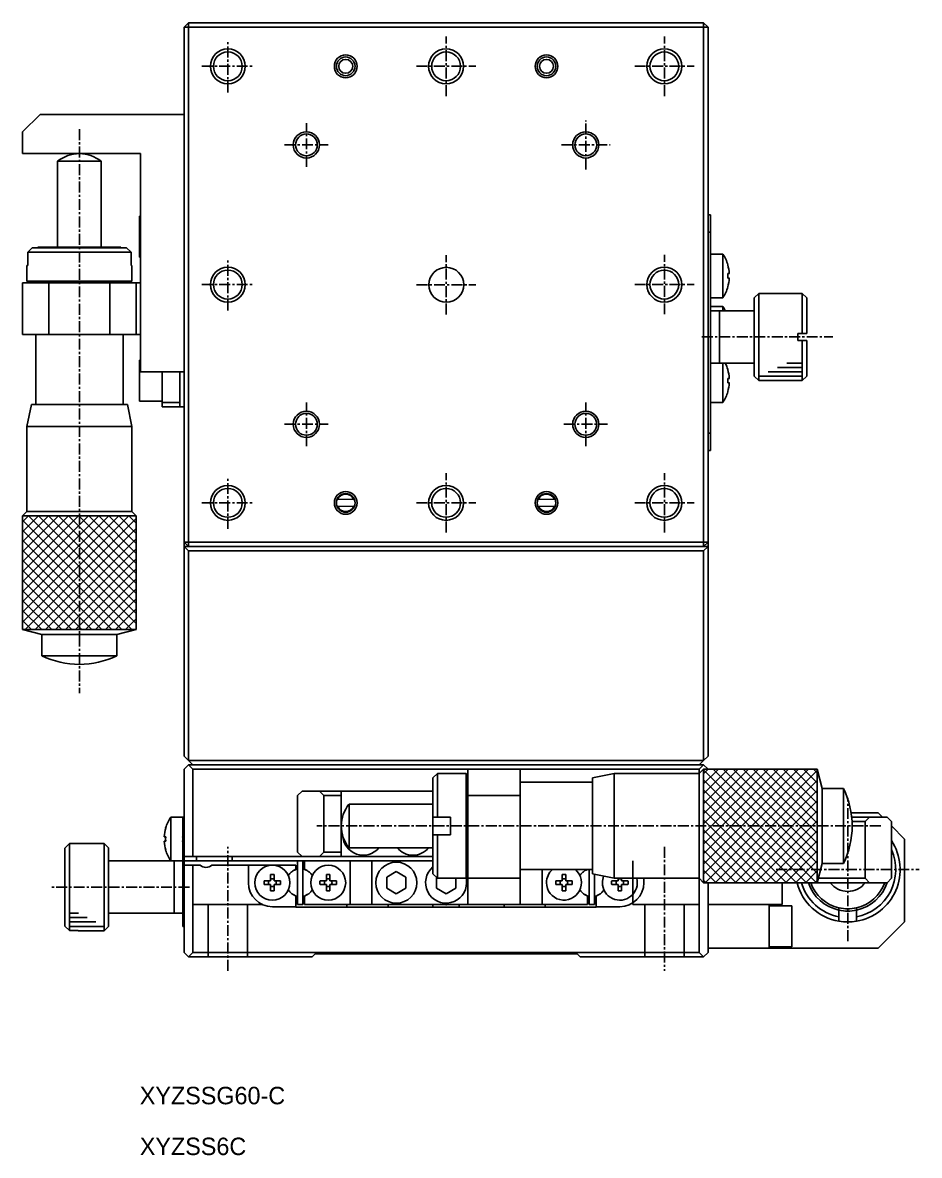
# Model space of a CAD drawing. Extents: x 60 to 297, y 47 to 311.
# Drawn here: x 61.5 to 164.2, y 47.3 to 177 of the extents above; entities that cross this region are included whole.
import ezdxf

# ---------------------------------------------------------------- set-up
doc = ezdxf.new("R2010")
doc.units = 0
doc.linetypes.add('CENTER', pattern=[2, 1.25, -0.25, 0.25, -0.25])
doc.layers.get('0').update_dxf_attribs({"linetype": 'CONTINUOUS'})
doc.layers.add('CENTER', color=1, linetype='CENTER')

msp = doc.modelspace()

# ---------------------------------------------------------------- linework, layer by layer
at = {"color": 7, "linetype": 'CONTINUOUS'}
for p, q in [((80.52, 176.98), (80.02, 176.48)), ((80.02, 117.48), (80.02, 176.48)), ((80.52, 176.48), (80.02, 176.48)), ((80.52, 176.98), (139.52, 176.98)), ((80.52, 176.48), (80.52, 176.98)), ((139.52, 176.48), (80.52, 176.48)), ((80.52, 176.48), (80.52, 117.48)), ((140.02, 176.48), (139.52, 176.98)), ((139.52, 176.48), (139.52, 176.98)), ((139.52, 117.48), (139.52, 176.48)), ((139.52, 176.48), (140.02, 176.48)), ((140.02, 176.48), (140.02, 117.48)), ((63.52, 166.48), (61.52, 164.48)), ((80.02, 166.48), (63.52, 166.48)), ((61.52, 161.98), (61.52, 164.48)), ((75.02, 161.98), (61.52, 161.98)), ((65.52, 161.1), (65.52, 151.28)), ((70.52, 161.1), (65.52, 161.1)), ((70.52, 151.28), (70.52, 161.1)), ((75.02, 161.98), (75.02, 136.98)), ((74.92, 154.83), (74.92, 150.13)), ((75.02, 154.83), (74.92, 154.83)), ((140.02, 154.98), (140.32, 154.98)), ((140.32, 154.98), (140.32, 152.98)), ((140.32, 129.98), (140.32, 152.98)), ((62.11, 150.68), (62.61, 151.18)), ((73.94, 150.68), (62.11, 150.68)), ((62.11, 149.18), (62.11, 150.68)), ((62.61, 151.18), (73.43, 151.18)), ((62.61, 151.18), (63.38, 151.18)), ((72.77, 151.28), (63.27, 151.28)), ((63.27, 151.28), (63.27, 151.18)), ((72.67, 151.18), (73.43, 151.18)), ((72.77, 151.18), (72.77, 151.28)), ((73.43, 151.18), (73.94, 150.68)), ((73.94, 150.68), (73.94, 149.18)), ((74.92, 150.13), (75.02, 150.13)), ((141.71, 150.48), (140.32, 150.48)), ((141.71, 150.48), (141.71, 145.48)), ((142.28, 149.24), (142.29, 149.24)), ((62.02, 149.18), (62.02, 147.38)), ((62.02, 149.18), (62.11, 149.18)), ((62.02, 149.18), (62.11, 149.18)), ((73.94, 149.18), (74.02, 149.18)), ((73.94, 149.18), (74.02, 149.18)), ((74.02, 147.38), (74.02, 149.18)), ((142.28, 148.24), (142.46, 148.24)), ((61.52, 141.28), (61.52, 147.18)), ((61.52, 147.18), (64.52, 147.18)), ((62.02, 147.38), (74.02, 147.38)), ((62.02, 147.38), (62.22, 147.18)), ((64.52, 147.18), (71.52, 147.18)), ((64.52, 147.18), (64.52, 141.28)), ((71.52, 141.28), (71.52, 147.18)), ((71.52, 147.18), (74.52, 147.18)), ((73.82, 147.18), (74.02, 147.38)), ((74.52, 147.18), (74.52, 141.28)), ((74.52, 147.18), (75.02, 147.18)), ((142.46, 147.72), (142.28, 147.72)), ((142.29, 146.72), (142.28, 146.72)), ((140.32, 145.48), (141.71, 145.48)), ((145.82, 145.98), (145.32, 145.48)), ((145.32, 136.48), (145.32, 145.48)), ((150.82, 145.98), (145.82, 145.98)), ((145.82, 145.98), (145.82, 135.98)), ((150.82, 141.38), (150.82, 145.98)), ((151.32, 145.48), (150.82, 145.98)), ((151.32, 145.48), (151.32, 141.38)), ((151.32, 145.48), (151.32, 141.38)), ((141.71, 144.48), (140.32, 144.48)), ((141.71, 144.48), (141.71, 143.98)), ((141.32, 143.98), (140.32, 143.98)), ((141.32, 137.98), (141.32, 143.98)), ((141.32, 143.98), (141.32, 137.98)), ((145.32, 143.98), (141.32, 143.98)), ((64.52, 141.28), (61.52, 141.28)), ((63.02, 141.28), (63.02, 133.23)), ((64.52, 141.28), (71.52, 141.28)), ((74.52, 141.28), (71.52, 141.28)), ((73.02, 133.23), (73.02, 141.28)), ((75.02, 141.28), (74.52, 141.28)), ((150.32, 141.38), (150.32, 140.58)), ((150.82, 141.38), (150.32, 141.38)), ((150.32, 141.38), (150.32, 140.58)), ((150.32, 140.58), (150.82, 140.58)), ((151.32, 141.38), (150.82, 141.38)), ((150.82, 135.98), (150.82, 140.58)), ((150.82, 140.58), (151.32, 140.58)), ((151.32, 140.58), (151.32, 136.48)), ((151.32, 140.58), (151.32, 136.48)), ((74.92, 138.33), (74.92, 133.63)), ((75.02, 138.33), (74.92, 138.33)), ((140.32, 137.98), (141.32, 137.98)), ((141.32, 137.98), (145.32, 137.98)), ((141.71, 137.98), (141.71, 133.48)), ((80.02, 136.98), (75.02, 136.98)), ((77.52, 133.48), (77.52, 136.98)), ((79.52, 133.48), (79.52, 136.98)), ((142.28, 137.24), (142.29, 137.24)), ((142.28, 136.24), (142.46, 136.24)), ((145.32, 136.48), (145.82, 135.98)), ((150.82, 135.98), (151.32, 136.48)), ((142.46, 135.72), (142.28, 135.72)), ((145.82, 135.98), (150.82, 135.98)), ((74.92, 133.63), (77.52, 133.63)), ((142.29, 134.72), (142.28, 134.72)), ((62.52, 133.23), (62.02, 130.73)), ((73.52, 133.23), (62.52, 133.23)), ((74.02, 130.73), (73.52, 133.23)), ((77.52, 133.48), (79.52, 133.48)), ((77.52, 132.98), (77.52, 133.48)), ((79.52, 132.98), (77.52, 132.98)), ((79.52, 133.48), (79.52, 132.98)), ((79.52, 132.98), (80.02, 132.98)), ((140.32, 133.48), (141.71, 133.48)), ((74.02, 130.73), (62.02, 130.73)), ((62.02, 130.73), (62.02, 120.98)), ((74.02, 120.98), (74.02, 130.73)), ((140.32, 129.98), (140.32, 127.98)), ((140.32, 127.98), (140.02, 127.98)), ((97.52, 122.37), (99.52, 122.39)), ((97.6, 122.37), (97.52, 122.37)), ((97.6, 122.37), (99.44, 122.39)), ((99.52, 122.39), (99.44, 122.39)), ((120.52, 122.37), (122.52, 122.39)), ((120.6, 122.37), (120.52, 122.37)), ((120.6, 122.37), (122.44, 122.39)), ((122.52, 122.39), (122.44, 122.39)), ((62.02, 120.98), (61.52, 120.48)), ((74.02, 120.98), (62.02, 120.98)), ((74.52, 120.48), (74.02, 120.98)), ((97.53, 121.57), (97.61, 121.57)), ((99.44, 121.59), (97.61, 121.57)), ((99.44, 121.59), (99.52, 121.59)), ((120.53, 121.57), (120.61, 121.57)), ((122.44, 121.59), (120.61, 121.57)), ((122.44, 121.59), (122.52, 121.59)), ((61.52, 120.48), (61.52, 107.48)), ((74.52, 120.48), (61.52, 120.48)), ((74.52, 120.48), (61.52, 120.48)), ((61.52, 120.48), (61.52, 107.48)), ((74.52, 107.48), (74.52, 120.48)), ((74.52, 107.48), (74.52, 120.48)), ((80.02, 116.98), (80.02, 117.48)), ((80.02, 117.48), (80.52, 116.98)), ((80.02, 117.48), (80.52, 117.48)), ((80.02, 92.98), (80.02, 116.98)), ((80.02, 116.98), (80.52, 116.98)), ((80.02, 116.98), (80.52, 116.48)), ((80.52, 117.48), (139.52, 117.48)), ((80.52, 116.98), (80.52, 117.48)), ((139.52, 116.98), (80.52, 116.98)), ((139.52, 116.98), (140.02, 117.48)), ((140.02, 117.48), (139.52, 117.48)), ((139.52, 116.98), (139.52, 117.48)), ((139.52, 116.48), (140.02, 116.98)), ((139.52, 116.98), (140.02, 116.98)), ((140.02, 117.48), (140.02, 116.98)), ((140.02, 116.98), (140.02, 92.98)), ((139.52, 116.48), (80.52, 116.48)), ((80.52, 116.48), (80.52, 92.48)), ((139.52, 92.48), (139.52, 116.48)), ((74.52, 107.48), (61.52, 107.48)), ((61.52, 107.48), (63.72, 106.89)), ((61.52, 107.48), (74.52, 107.48)), ((72.32, 106.89), (63.72, 106.89)), ((63.72, 106.89), (63.72, 104.48)), ((72.32, 106.89), (74.52, 107.48)), ((72.32, 104.48), (72.32, 106.89)), ((72.32, 104.48), (63.72, 104.48)), ((80.52, 92.48), (80.02, 92.98)), ((80.52, 92.48), (139.52, 92.48)), ((81.02, 91.98), (80.52, 92.48)), ((139.52, 92.48), (139.02, 91.98)), ((140.02, 92.98), (139.52, 92.48)), ((80.02, 91.48), (80.52, 91.98)), ((80.02, 81.48), (80.02, 91.48)), ((80.52, 91.98), (81.02, 91.98)), ((80.52, 91.98), (81.02, 91.48)), ((139.02, 91.98), (81.02, 91.98)), ((112.52, 91.48), (81.02, 91.48)), ((81.02, 91.48), (81.02, 81.48)), ((109.02, 90.98), (108.52, 90.48)), ((109.02, 90.98), (109.02, 85.98)), ((112.32, 90.98), (109.02, 90.98)), ((112.32, 84.98), (112.32, 90.98)), ((112.52, 90.78), (112.32, 90.98)), ((118.52, 91.48), (112.52, 91.48)), ((112.52, 91.48), (118.52, 91.48)), ((112.52, 88.48), (112.52, 91.48)), ((139.02, 91.48), (118.52, 91.48)), ((118.52, 91.48), (118.52, 88.48)), ((129.27, 90.98), (126.77, 90.48)), ((139.02, 90.98), (129.27, 90.98)), ((129.27, 90.98), (129.27, 78.98)), ((139.02, 91.98), (139.52, 91.98)), ((139.02, 91.48), (139.52, 91.98)), ((139.52, 91.48), (139.02, 90.98)), ((139.02, 90.98), (139.02, 91.48)), ((139.02, 90.98), (139.02, 78.98)), ((139.52, 91.98), (140.02, 91.48)), ((152.52, 91.48), (139.52, 91.48)), ((139.52, 91.48), (139.52, 78.48)), ((152.52, 91.48), (139.52, 91.48)), ((139.52, 91.48), (139.52, 78.48)), ((152.52, 91.48), (152.52, 78.48)), ((153.11, 89.28), (152.52, 91.48)), ((152.52, 78.48), (152.52, 91.48)), ((108.52, 85.98), (108.52, 90.48)), ((126.77, 89.98), (118.52, 89.98)), ((126.77, 90.48), (126.77, 79.48)), ((93.52, 88.98), (93.02, 88.48)), ((93.02, 81.98), (93.02, 88.48)), ((93.52, 88.98), (95.52, 88.98)), ((95.52, 88.98), (98.02, 88.98)), ((96.02, 88.48), (95.52, 88.98)), ((96.02, 88.48), (96.02, 81.98)), ((98.02, 88.48), (96.02, 88.48)), ((98.02, 88.98), (108.52, 88.98)), ((98.02, 88.98), (98.02, 88.48)), ((98.02, 81.98), (98.02, 88.48)), ((112.52, 78.98), (112.52, 88.48)), ((118.52, 88.48), (112.52, 88.48)), ((118.52, 78.98), (118.52, 88.48)), ((153.11, 89.28), (153.11, 80.68)), ((155.52, 89.28), (153.11, 89.28)), ((155.52, 89.28), (155.52, 80.68)), ((98.9, 87.48), (98.9, 82.48)), ((108.52, 87.48), (98.9, 87.48)), ((79.87, 85.98), (78.48, 85.98)), ((78.48, 80.98), (78.48, 85.98)), ((79.87, 83.98), (79.87, 85.98)), ((80.02, 85.98), (79.87, 85.98)), ((79.87, 85.98), (80.02, 85.98)), ((109.02, 85.98), (108.52, 85.98)), ((108.52, 85.98), (108.52, 84.98)), ((110.52, 85.98), (109.02, 85.98)), ((110.52, 83.98), (110.52, 85.98)), ((156.41, 86.48), (159.52, 86.48)), ((159.52, 86.48), (156.41, 86.48)), ((160.52, 85.98), (156.47, 85.98)), ((156.47, 85.98), (158.52, 85.98)), ((158.52, 85.98), (158.02, 85.48)), ((158.52, 85.98), (160.52, 85.98)), ((159.52, 86.48), (160.02, 85.98)), ((160.02, 85.98), (159.52, 86.48)), ((160.52, 85.98), (161.02, 85.48)), ((161.02, 85.48), (160.52, 85.98)), ((77.9, 84.74), (77.91, 84.74)), ((79.97, 84.43), (79.97, 84.41)), ((108.52, 84.98), (108.52, 83.98)), ((112.32, 78.98), (112.32, 84.98)), ((158.02, 85.48), (156.51, 85.48)), ((158.02, 78.98), (158.02, 85.48)), ((161.02, 85.48), (161.02, 78.98)), ((161.02, 84.98), (162.52, 83.48)), ((162.52, 83.48), (161.02, 84.98)), ((77.74, 83.74), (77.91, 83.74)), ((77.91, 83.22), (77.74, 83.22)), ((79.83, 83.68), (79.97, 83.68)), ((79.97, 83.28), (79.83, 83.28)), ((79.87, 83.68), (79.87, 83.28)), ((79.97, 83.68), (79.97, 83.28)), ((108.52, 83.98), (109.02, 83.98)), ((108.52, 79.48), (108.52, 83.98)), ((109.02, 83.98), (109.02, 78.98)), ((109.02, 83.98), (110.52, 83.98)), ((162.52, 73.98), (162.52, 83.48)), ((66.37, 82.45), (66.87, 82.96)), ((66.37, 82.45), (66.37, 73.51)), ((66.37, 73.51), (66.37, 82.45)), ((66.87, 82.96), (66.87, 73.01)), ((67.87, 82.96), (66.87, 82.96)), ((70.87, 82.98), (67.87, 82.98)), ((67.87, 82.98), (67.87, 82.96)), ((67.87, 82.98), (67.87, 82.96)), ((70.87, 72.98), (70.87, 82.98)), ((71.37, 82.48), (70.87, 82.98)), ((71.37, 82.48), (71.37, 73.48)), ((77.91, 82.22), (77.9, 82.22)), ((77.91, 82.22), (77.9, 82.22)), ((79.87, 82.96), (79.87, 75.48)), ((79.97, 82.55), (79.97, 82.53)), ((93.02, 81.98), (93.52, 81.48)), ((95.52, 81.48), (96.02, 81.98)), ((96.02, 81.98), (98.02, 81.98)), ((98.02, 81.98), (98.02, 81.48)), ((98.9, 82.48), (108.52, 82.48)), ((78.48, 80.98), (71.37, 80.98)), ((78.87, 80.98), (78.48, 80.98)), ((78.48, 80.98), (79.87, 80.98)), ((78.87, 80.98), (78.87, 77.98)), ((78.87, 80.98), (78.87, 77.98)), ((79.87, 80.98), (78.87, 80.98)), ((80.02, 81.48), (80.02, 80.48)), ((81.02, 81.48), (80.02, 81.48)), ((80.02, 80.98), (81.42, 80.98)), ((80.02, 70.48), (80.02, 80.48)), ((81.02, 80.48), (80.02, 80.48)), ((80.02, 80.48), (81.02, 80.48)), ((81.02, 81.48), (93.52, 81.48)), ((81.02, 80.48), (81.02, 70.48)), ((81.86, 80.48), (81.02, 80.48)), ((81.86, 80.48), (81.02, 80.48)), ((81.86, 80.48), (81.02, 80.48)), ((81.86, 80.48), (81.02, 80.48)), ((81.86, 80.48), (81.02, 80.48)), ((81.02, 80.48), (81.86, 80.48)), ((81.42, 81.48), (81.42, 80.98)), ((85.52, 80.98), (81.42, 80.98)), ((87.37, 80.48), (83.18, 80.48)), ((87.37, 80.48), (83.18, 80.48)), ((83.18, 80.48), (87.37, 80.48)), ((87.37, 80.48), (83.18, 80.48)), ((87.37, 80.48), (83.18, 80.48)), ((87.37, 80.48), (83.18, 80.48)), ((85.52, 80.98), (85.52, 81.48)), ((93.02, 80.98), (85.52, 80.98)), ((89.02, 80.48), (87.37, 80.48)), ((89.02, 80.48), (87.37, 80.48)), ((89.02, 80.48), (87.37, 80.48)), ((89.02, 80.48), (87.37, 80.48)), ((87.37, 80.48), (90.12, 80.48)), ((87.37, 80.48), (90.12, 80.48)), ((87.37, 80.48), (87.37, 78.48)), ((90.12, 80.48), (92.82, 80.48)), ((90.12, 80.48), (92.82, 80.48)), ((92.82, 80.03), (92.82, 80.48)), ((93.62, 80.98), (93.02, 80.98)), ((93.02, 80.98), (93.02, 75.98)), ((95.52, 81.48), (93.52, 81.48)), ((93.62, 75.98), (93.62, 80.98)), ((93.82, 80.98), (93.62, 80.98)), ((93.82, 80.98), (99.02, 80.98)), ((93.82, 80.03), (93.82, 80.98)), ((98.02, 81.48), (95.52, 81.48)), ((108.52, 81.48), (98.02, 81.48)), ((99.02, 80.98), (99.02, 75.98)), ((99.02, 80.98), (101.52, 80.98)), ((101.52, 80.98), (108.52, 80.98)), ((108.52, 80.98), (101.52, 80.98)), ((101.52, 75.98), (101.52, 80.98)), ((152.52, 78.48), (153.11, 80.68)), ((153.11, 80.68), (155.52, 80.68)), ((89.92, 78.68), (89.92, 79.41)), ((90.32, 79.41), (90.32, 78.68)), ((92.82, 80.03), (92.53, 79.86)), ((94.12, 79.86), (93.82, 80.03)), ((96.32, 78.68), (96.32, 79.41)), ((96.72, 79.41), (96.72, 78.68)), ((103.22, 79.12), (104.32, 79.75)), ((104.32, 79.75), (105.42, 79.12)), ((108.52, 79.48), (109.02, 78.98)), ((112.32, 78.98), (112.52, 79.18)), ((118.52, 79.98), (126.77, 79.98)), ((121.02, 79.98), (121.02, 75.98)), ((123.32, 78.68), (123.32, 79.41)), ((123.72, 79.41), (123.72, 78.68)), ((125.93, 79.86), (126.15, 79.98)), ((126.42, 79.98), (126.42, 75.98)), ((126.77, 79.48), (129.27, 78.98)), ((127.02, 75.98), (127.02, 79.43)), ((78.87, 77.98), (78.87, 74.98)), ((78.87, 77.98), (78.87, 74.98)), ((89.19, 78.68), (89.92, 78.68)), ((89.19, 78.28), (89.74, 78.28)), ((89.92, 78.28), (89.19, 78.28)), ((89.74, 78.28), (89.92, 78.28)), ((89.92, 77.55), (89.92, 78.28)), ((90.32, 78.68), (91.05, 78.68)), ((90.32, 78.28), (90.51, 78.28)), ((91.05, 78.28), (90.32, 78.28)), ((90.32, 78.28), (90.32, 77.55)), ((91.05, 78.28), (90.51, 78.28)), ((95.59, 78.68), (96.32, 78.68)), ((95.59, 78.28), (96.14, 78.28)), ((96.32, 78.28), (95.59, 78.28)), ((96.14, 78.28), (96.32, 78.28)), ((96.32, 77.55), (96.32, 78.28)), ((96.72, 78.68), (97.45, 78.68)), ((96.72, 78.28), (96.91, 78.28)), ((97.45, 78.28), (96.72, 78.28)), ((96.72, 78.28), (96.72, 77.55)), ((97.45, 78.28), (96.91, 78.28)), ((103.22, 79.12), (103.22, 77.85)), ((103.22, 77.85), (103.22, 79.12)), ((103.22, 77.85), (104.32, 77.21)), ((104.32, 77.21), (103.22, 77.85)), ((105.42, 77.85), (104.32, 77.21)), ((105.42, 79.12), (105.42, 77.85)), ((108.92, 79.08), (108.92, 77.85)), ((108.92, 77.85), (108.92, 79.08)), ((108.92, 77.85), (110.02, 77.21)), ((110.02, 77.21), (108.92, 77.85)), ((109.02, 78.98), (112.32, 78.98)), ((111.12, 77.85), (110.02, 77.21)), ((111.12, 78.98), (111.12, 77.85)), ((112.52, 78.98), (118.52, 78.98)), ((112.52, 75.98), (112.52, 78.98)), ((118.52, 78.98), (118.52, 75.98)), ((122.59, 78.68), (123.32, 78.68)), ((122.59, 78.28), (123.14, 78.28)), ((123.32, 78.28), (122.59, 78.28)), ((123.14, 78.28), (123.32, 78.28)), ((123.32, 77.55), (123.32, 78.28)), ((123.72, 78.68), (124.45, 78.68)), ((123.72, 78.28), (123.91, 78.28)), ((124.45, 78.28), (123.72, 78.28)), ((123.72, 78.28), (123.72, 77.55)), ((124.45, 78.28), (123.91, 78.28)), ((128.99, 78.68), (129.72, 78.68)), ((128.99, 78.28), (129.54, 78.28)), ((129.72, 78.28), (128.99, 78.28)), ((129.27, 78.98), (139.02, 78.98)), ((129.54, 78.28), (129.72, 78.28)), ((129.72, 78.68), (129.72, 78.98)), ((129.72, 77.55), (129.72, 78.28)), ((130.12, 78.98), (130.12, 78.68)), ((130.12, 78.68), (130.85, 78.68)), ((130.12, 78.28), (130.31, 78.28)), ((130.85, 78.28), (130.12, 78.28)), ((130.12, 78.28), (130.12, 77.55)), ((130.85, 78.28), (130.31, 78.28)), ((132.67, 78.48), (132.67, 78.98)), ((139.02, 70.48), (139.02, 78.98)), ((139.02, 78.98), (139.52, 78.48)), ((139.52, 78.48), (152.52, 78.48)), ((139.52, 78.48), (152.52, 78.48)), ((140.02, 78.48), (140.02, 70.48)), ((152.52, 78.48), (140.52, 78.48)), ((148.52, 78.48), (148.52, 75.98)), ((158.52, 78.48), (152.52, 78.48)), ((152.66, 78.98), (158.02, 78.98)), ((158.02, 78.98), (158.52, 78.48)), ((160.52, 78.48), (158.52, 78.48)), ((160.52, 78.48), (161.02, 78.98)), ((92.82, 76.94), (92.53, 77.11)), ((92.53, 77.11), (92.82, 76.94)), ((92.82, 75.73), (92.82, 76.94)), ((93.82, 76.94), (94.12, 77.11)), ((93.82, 76.94), (94.12, 77.11)), ((93.82, 75.98), (93.82, 76.94)), ((126.22, 76.94), (125.93, 77.11)), ((126.22, 76.94), (125.93, 77.11)), ((126.22, 75.98), (126.22, 76.94)), ((127.22, 76.94), (127.52, 77.11)), ((127.52, 77.11), (127.22, 76.94)), ((127.22, 76.94), (127.22, 75.73)), ((79.87, 73.48), (79.87, 75.48)), ((90.12, 75.73), (92.82, 75.73)), ((90.12, 75.73), (92.82, 75.73)), ((92.82, 75.73), (92.82, 75.68)), ((127.22, 75.68), (92.82, 75.68)), ((92.82, 75.68), (98.67, 75.68)), ((93.62, 75.98), (93.02, 75.98)), ((99.02, 75.98), (93.82, 75.98)), ((98.52, 75.68), (98.67, 75.68)), ((98.52, 75.68), (103.52, 75.68)), ((98.67, 75.98), (98.67, 75.68)), ((101.52, 75.98), (99.02, 75.98)), ((112.52, 75.98), (101.52, 75.98)), ((103.37, 75.68), (103.37, 75.98)), ((103.37, 75.68), (108.52, 75.68)), ((103.37, 75.68), (103.52, 75.68)), ((111.77, 75.68), (108.27, 75.68)), ((111.77, 75.68), (108.27, 75.68)), ((108.52, 75.98), (108.52, 75.68)), ((109.74, 75.98), (110.01, 75.96)), ((110.07, 75.96), (110.35, 75.98)), ((111.52, 75.68), (111.52, 75.98)), ((111.52, 75.68), (116.67, 75.68)), ((118.52, 75.98), (112.52, 75.98)), ((116.52, 75.68), (121.52, 75.68)), ((116.52, 75.68), (116.67, 75.68)), ((116.67, 75.98), (116.67, 75.68)), ((121.02, 75.98), (118.52, 75.98)), ((121.02, 75.98), (126.22, 75.98)), ((121.37, 75.68), (121.37, 75.98)), ((121.37, 75.68), (127.22, 75.68)), ((121.37, 75.68), (121.52, 75.68)), ((127.02, 75.98), (126.42, 75.98)), ((127.22, 75.73), (129.92, 75.73)), ((127.22, 75.73), (129.92, 75.73)), ((127.22, 75.73), (127.22, 75.68)), ((140.02, 75.98), (147.02, 75.98)), ((147.02, 75.98), (140.02, 75.98)), ((147.02, 70.98), (147.02, 75.98)), ((147.02, 75.98), (148.52, 75.98)), ((148.52, 75.98), (147.02, 75.98)), ((149.62, 75.83), (147.02, 75.83)), ((149.62, 71.13), (149.62, 75.83)), ((149.62, 71.13), (149.62, 75.83)), ((155.02, 75.59), (155.02, 75.34)), ((155.02, 75.34), (155.02, 74.57)), ((157.02, 75.34), (157.02, 75.59)), ((157.02, 74.57), (157.02, 75.34)), ((71.37, 74.98), (78.87, 74.98)), ((78.87, 74.98), (79.87, 74.98)), ((149.62, 73.48), (149.62, 74.58)), ((149.62, 74.58), (149.62, 73.48)), ((155.02, 74.57), (155.02, 74.07)), ((157.02, 74.07), (157.02, 74.57)), ((159.52, 70.98), (162.52, 73.98)), ((66.87, 73.01), (66.37, 73.51)), ((66.87, 73.01), (67.87, 73.01)), ((67.87, 73.01), (67.87, 72.98)), ((67.87, 73.01), (67.87, 72.98)), ((67.87, 72.98), (70.87, 72.98)), ((70.87, 72.98), (71.37, 73.48)), ((80.02, 73.48), (79.87, 73.48)), ((149.62, 73.48), (149.62, 72.38)), ((149.62, 72.38), (149.62, 73.48)), ((80.52, 69.98), (80.02, 70.48)), ((81.02, 70.48), (80.52, 69.98)), ((81.02, 70.48), (139.02, 70.48)), ((94.67, 69.98), (95.02, 70.33)), ((95.02, 70.33), (125.02, 70.33)), ((125.02, 70.33), (125.37, 69.98)), ((139.52, 69.98), (139.02, 70.48)), ((140.02, 70.48), (139.52, 69.98)), ((140.02, 70.98), (147.02, 70.98)), ((147.02, 71.13), (149.62, 71.13)), ((147.02, 70.98), (159.52, 70.98)), ((94.67, 69.98), (80.52, 69.98)), ((139.52, 69.98), (125.37, 69.98))]:
    msp.add_line(p, q, dxfattribs=at)
at = {"color": 9, "linetype": 'CONTINUOUS'}
for p, q in [((140.32, 152.98), (140.02, 152.98)), ((140.02, 129.98), (140.32, 129.98)), ((79.87, 75.48), (80.02, 75.48))]:
    msp.add_line(p, q, dxfattribs=at)
at = {"color": 3, "linetype": 'CONTINUOUS'}
for p, q in [((149.04, 137.98), (150.82, 137.98)), ((145.82, 136.48), (150.82, 136.48)), ((146.89, 136.98), (150.82, 136.98)), ((147.97, 137.48), (150.82, 137.48)), ((61.52, 119.82), (62.18, 120.48)), ((61.52, 118.67), (63.33, 120.48)), ((61.52, 117.52), (64.48, 120.48)), ((61.52, 116.37), (65.63, 120.48)), ((61.52, 115.22), (66.78, 120.48)), ((61.52, 114.07), (67.93, 120.48)), ((61.52, 112.93), (69.08, 120.48)), ((61.52, 111.78), (70.23, 120.48)), ((61.52, 110.63), (71.38, 120.48)), ((61.52, 109.48), (72.53, 120.48)), ((61.52, 108.33), (73.68, 120.48)), ((74.04, 107.48), (61.52, 120)), ((61.82, 107.48), (74.52, 120.18)), ((74.52, 108.15), (62.19, 120.48)), ((74.52, 109.3), (63.34, 120.48)), ((74.52, 110.45), (64.49, 120.48)), ((74.52, 111.6), (65.64, 120.48)), ((74.52, 112.75), (66.79, 120.48)), ((74.52, 113.9), (67.94, 120.48)), ((74.52, 115.04), (69.09, 120.48)), ((74.52, 116.19), (70.23, 120.48)), ((74.52, 117.34), (71.38, 120.48)), ((74.52, 118.49), (72.53, 120.48)), ((74.52, 119.64), (73.68, 120.48)), ((72.89, 107.48), (61.52, 118.85)), ((62.97, 107.48), (74.52, 119.03)), ((71.74, 107.48), (61.52, 117.7)), ((64.12, 107.48), (74.52, 117.88)), ((70.59, 107.48), (61.52, 116.55)), ((65.27, 107.48), (74.52, 116.73)), ((66.42, 107.48), (74.52, 115.58)), ((69.45, 107.48), (61.52, 115.41)), ((68.3, 107.48), (61.52, 114.26)), ((67.57, 107.48), (74.52, 114.43)), ((67.15, 107.48), (61.52, 113.11)), ((68.72, 107.48), (74.52, 113.29)), ((66, 107.48), (61.52, 111.96)), ((69.87, 107.48), (74.52, 112.14)), ((64.85, 107.48), (61.52, 110.81)), ((71.02, 107.48), (74.52, 110.99)), ((63.7, 107.48), (61.52, 109.66)), ((72.17, 107.48), (74.52, 109.84)), ((62.55, 107.48), (61.52, 108.51)), ((73.31, 107.48), (74.52, 108.69)), ((74.46, 107.48), (74.52, 107.54)), ((139.52, 90.96), (140.05, 91.48)), ((139.52, 89.81), (141.2, 91.48)), ((139.52, 88.66), (142.34, 91.48)), ((139.52, 87.51), (143.49, 91.48)), ((139.52, 86.36), (144.64, 91.48)), ((139.52, 85.21), (145.79, 91.48)), ((139.52, 84.06), (146.94, 91.48)), ((139.52, 82.91), (148.09, 91.48)), ((139.52, 81.77), (149.24, 91.48)), ((139.52, 80.62), (150.39, 91.48)), ((139.52, 79.47), (151.54, 91.48)), ((152.45, 78.48), (139.52, 91.41)), ((139.69, 78.48), (152.52, 91.32)), ((152.52, 79.56), (140.6, 91.48)), ((152.52, 80.71), (141.75, 91.48)), ((152.52, 81.86), (142.9, 91.48)), ((152.52, 83.01), (144.05, 91.48)), ((152.52, 84.16), (145.2, 91.48)), ((152.52, 85.31), (146.35, 91.48)), ((152.52, 86.45), (147.49, 91.48)), ((152.52, 87.6), (148.64, 91.48)), ((152.52, 88.75), (149.79, 91.48)), ((152.52, 89.9), (150.94, 91.48)), ((152.52, 91.05), (152.09, 91.48)), ((151.3, 78.48), (139.52, 90.26)), ((140.84, 78.48), (152.52, 90.17)), ((150.15, 78.48), (139.52, 89.11)), ((141.98, 78.48), (152.52, 89.02)), ((149, 78.48), (139.52, 87.96)), ((143.13, 78.48), (152.52, 87.87)), ((147.85, 78.48), (139.52, 86.81)), ((146.71, 78.48), (139.52, 85.67)), ((144.28, 78.48), (152.52, 86.72)), ((145.56, 78.48), (139.52, 84.52)), ((145.43, 78.48), (152.52, 85.57)), ((146.58, 78.48), (152.52, 84.42)), ((144.41, 78.48), (139.52, 83.37)), ((147.73, 78.48), (152.52, 83.28)), ((143.26, 78.48), (139.52, 82.22)), ((148.88, 78.48), (152.52, 82.13)), ((131.42, 75.98), (131.42, 80.98)), ((131.42, 75.98), (131.42, 80.98)), ((139.02, 75.98), (139.02, 80.48)), ((142.11, 78.48), (139.52, 81.07)), ((150.03, 78.48), (152.52, 80.98)), ((140.96, 78.48), (139.52, 79.92)), ((151.18, 78.48), (152.52, 79.83)), ((139.81, 78.48), (139.52, 78.77)), ((152.33, 78.48), (152.52, 78.68)), ((81.02, 75.98), (85.02, 75.98)), ((82.77, 75.98), (82.77, 69.98)), ((85.02, 75.98), (89.02, 75.98)), ((87.27, 69.98), (87.27, 75.98)), ((131.42, 75.98), (139.02, 75.98)), ((132.77, 75.98), (132.77, 69.98)), ((137.27, 69.98), (137.27, 75.98)), ((66.87, 74.98), (67.93, 74.98)), ((66.87, 74.48), (68.91, 74.48)), ((66.87, 73.98), (69.89, 73.98)), ((66.87, 73.48), (70.87, 73.48))]:
    msp.add_line(p, q, dxfattribs=at)
at = {"color": 7, "linetype": 'CONTINUOUS'}
for points in [[(142.28, 147.72, 0), (142.28, 147.73, 0), (142.28, 147.73, 0), (142.28, 147.73, 0), (142.29, 147.74, 0), (142.29, 147.74, 0), (142.29, 147.75, 0), (142.29, 147.75, 0), (142.29, 147.75, 0), (142.29, 147.76, 0), (142.29, 147.76, 0), (142.29, 147.77, 0), (142.29, 147.77, 0), (142.29, 147.78, 0), (142.29, 147.78, 0), (142.29, 147.78, 0), (142.29, 147.79, 0), (142.29, 147.79, 0), (142.29, 147.79, 0), (142.29, 147.8, 0), (142.29, 147.8, 0), (142.29, 147.81, 0), (142.29, 147.81, 0), (142.29, 147.82, 0), (142.29, 147.82, 0), (142.29, 147.82, 0), (142.29, 147.83, 0), (142.29, 147.83, 0), (142.29, 147.84, 0), (142.29, 147.84, 0), (142.29, 147.84, 0), (142.29, 147.85, 0), (142.29, 147.85, 0), (142.29, 147.86, 0), (142.29, 147.86, 0), (142.29, 147.86, 0), (142.29, 147.87, 0), (142.29, 147.87, 0), (142.29, 147.88, 0), (142.29, 147.88, 0), (142.29, 147.88, 0), (142.29, 147.89, 0), (142.29, 147.89, 0), (142.29, 147.9, 0), (142.29, 147.9, 0), (142.29, 147.91, 0), (142.29, 147.91, 0), (142.29, 147.91, 0), (142.29, 147.92, 0), (142.29, 147.92, 0), (142.29, 147.93, 0), (142.29, 147.93, 0), (142.29, 147.93, 0), (142.29, 147.94, 0), (142.29, 147.94, 0), (142.29, 147.95, 0), (142.29, 147.95, 0), (142.29, 147.95, 0), (142.29, 147.96, 0), (142.29, 147.96, 0), (142.29, 147.97, 0), (142.29, 147.97, 0), (142.29, 147.97, 0), (142.29, 147.98, 0), (142.29, 147.98, 0), (142.29, 147.99, 0), (142.29, 147.99, 0), (142.29, 147.99, 0), (142.29, 148, 0), (142.29, 148, 0), (142.29, 148.01, 0), (142.29, 148.01, 0), (142.29, 148.01, 0), (142.29, 148.02, 0), (142.29, 148.02, 0), (142.29, 148.03, 0), (142.29, 148.03, 0), (142.29, 148.03, 0), (142.29, 148.04, 0), (142.29, 148.04, 0), (142.29, 148.05, 0), (142.29, 148.05, 0), (142.29, 148.06, 0), (142.29, 148.06, 0), (142.29, 148.06, 0), (142.29, 148.07, 0), (142.29, 148.07, 0), (142.29, 148.08, 0), (142.29, 148.08, 0), (142.29, 148.08, 0), (142.29, 148.09, 0), (142.29, 148.09, 0), (142.29, 148.1, 0), (142.29, 148.1, 0), (142.29, 148.1, 0), (142.29, 148.11, 0), (142.29, 148.11, 0), (142.29, 148.12, 0), (142.29, 148.12, 0), (142.29, 148.12, 0), (142.29, 148.13, 0), (142.29, 148.13, 0), (142.29, 148.14, 0), (142.29, 148.14, 0), (142.29, 148.15, 0), (142.29, 148.15, 0), (142.29, 148.15, 0), (142.29, 148.16, 0), (142.29, 148.16, 0), (142.29, 148.16, 0), (142.29, 148.17, 0), (142.29, 148.17, 0), (142.29, 148.18, 0), (142.29, 148.18, 0), (142.29, 148.19, 0), (142.29, 148.19, 0), (142.29, 148.19, 0), (142.29, 148.2, 0), (142.29, 148.2, 0), (142.29, 148.21, 0), (142.29, 148.21, 0), (142.29, 148.21, 0), (142.29, 148.22, 0), (142.29, 148.22, 0), (142.29, 148.23, 0), (142.28, 148.23, 0), (142.28, 148.23, 0), (142.28, 148.24, 0), (142.28, 148.24, 0)], [(142.28, 135.72, 0), (142.28, 135.73, 0), (142.28, 135.73, 0), (142.28, 135.73, 0), (142.29, 135.74, 0), (142.29, 135.74, 0), (142.29, 135.75, 0), (142.29, 135.75, 0), (142.29, 135.75, 0), (142.29, 135.76, 0), (142.29, 135.76, 0), (142.29, 135.77, 0), (142.29, 135.77, 0), (142.29, 135.78, 0), (142.29, 135.78, 0), (142.29, 135.78, 0), (142.29, 135.79, 0), (142.29, 135.79, 0), (142.29, 135.79, 0), (142.29, 135.8, 0), (142.29, 135.8, 0), (142.29, 135.81, 0), (142.29, 135.81, 0), (142.29, 135.82, 0), (142.29, 135.82, 0), (142.29, 135.82, 0), (142.29, 135.83, 0), (142.29, 135.83, 0), (142.29, 135.84, 0), (142.29, 135.84, 0), (142.29, 135.84, 0), (142.29, 135.85, 0), (142.29, 135.85, 0), (142.29, 135.86, 0), (142.29, 135.86, 0), (142.29, 135.86, 0), (142.29, 135.87, 0), (142.29, 135.87, 0), (142.29, 135.88, 0), (142.29, 135.88, 0), (142.29, 135.88, 0), (142.29, 135.89, 0), (142.29, 135.89, 0), (142.29, 135.9, 0), (142.29, 135.9, 0), (142.29, 135.91, 0), (142.29, 135.91, 0), (142.29, 135.91, 0), (142.29, 135.92, 0), (142.29, 135.92, 0), (142.29, 135.93, 0), (142.29, 135.93, 0), (142.29, 135.93, 0), (142.29, 135.94, 0), (142.29, 135.94, 0), (142.29, 135.95, 0), (142.29, 135.95, 0), (142.29, 135.95, 0), (142.29, 135.96, 0), (142.29, 135.96, 0), (142.29, 135.97, 0), (142.29, 135.97, 0), (142.29, 135.97, 0), (142.29, 135.98, 0), (142.29, 135.98, 0), (142.29, 135.99, 0), (142.29, 135.99, 0), (142.29, 135.99, 0), (142.29, 136, 0), (142.29, 136, 0), (142.29, 136.01, 0), (142.29, 136.01, 0), (142.29, 136.01, 0), (142.29, 136.02, 0), (142.29, 136.02, 0), (142.29, 136.03, 0), (142.29, 136.03, 0), (142.29, 136.03, 0), (142.29, 136.04, 0), (142.29, 136.04, 0), (142.29, 136.05, 0), (142.29, 136.05, 0), (142.29, 136.06, 0), (142.29, 136.06, 0), (142.29, 136.06, 0), (142.29, 136.07, 0), (142.29, 136.07, 0), (142.29, 136.08, 0), (142.29, 136.08, 0), (142.29, 136.08, 0), (142.29, 136.09, 0), (142.29, 136.09, 0), (142.29, 136.1, 0), (142.29, 136.1, 0), (142.29, 136.1, 0), (142.29, 136.11, 0), (142.29, 136.11, 0), (142.29, 136.12, 0), (142.29, 136.12, 0), (142.29, 136.12, 0), (142.29, 136.13, 0), (142.29, 136.13, 0), (142.29, 136.14, 0), (142.29, 136.14, 0), (142.29, 136.15, 0), (142.29, 136.15, 0), (142.29, 136.15, 0), (142.29, 136.16, 0), (142.29, 136.16, 0), (142.29, 136.16, 0), (142.29, 136.17, 0), (142.29, 136.17, 0), (142.29, 136.18, 0), (142.29, 136.18, 0), (142.29, 136.19, 0), (142.29, 136.19, 0), (142.29, 136.19, 0), (142.29, 136.2, 0), (142.29, 136.2, 0), (142.29, 136.21, 0), (142.29, 136.21, 0), (142.29, 136.21, 0), (142.29, 136.22, 0), (142.29, 136.22, 0), (142.29, 136.23, 0), (142.28, 136.23, 0), (142.28, 136.23, 0), (142.28, 136.24, 0), (142.28, 136.24, 0)], [(77.91, 83.74, 0), (77.91, 83.74, 0), (77.91, 83.73, 0), (77.91, 83.73, 0), (77.91, 83.73, 0), (77.91, 83.72, 0), (77.91, 83.72, 0), (77.91, 83.71, 0), (77.91, 83.71, 0), (77.91, 83.71, 0), (77.91, 83.7, 0), (77.91, 83.7, 0), (77.91, 83.69, 0), (77.91, 83.69, 0), (77.91, 83.69, 0), (77.91, 83.68, 0), (77.91, 83.68, 0), (77.91, 83.67, 0), (77.91, 83.67, 0), (77.91, 83.67, 0), (77.91, 83.66, 0), (77.91, 83.66, 0), (77.91, 83.65, 0), (77.91, 83.65, 0), (77.91, 83.64, 0), (77.91, 83.64, 0), (77.91, 83.64, 0), (77.91, 83.63, 0), (77.91, 83.63, 0), (77.9, 83.62, 0), (77.9, 83.62, 0), (77.9, 83.62, 0), (77.9, 83.61, 0), (77.9, 83.61, 0), (77.9, 83.6, 0), (77.9, 83.6, 0), (77.9, 83.6, 0), (77.9, 83.59, 0), (77.9, 83.59, 0), (77.9, 83.58, 0), (77.9, 83.58, 0), (77.9, 83.58, 0), (77.9, 83.57, 0), (77.9, 83.57, 0), (77.9, 83.56, 0), (77.9, 83.56, 0), (77.9, 83.56, 0), (77.9, 83.55, 0), (77.9, 83.55, 0), (77.9, 83.54, 0), (77.9, 83.54, 0), (77.9, 83.54, 0), (77.9, 83.53, 0), (77.9, 83.53, 0), (77.9, 83.52, 0), (77.9, 83.52, 0), (77.9, 83.51, 0), (77.9, 83.51, 0), (77.9, 83.51, 0), (77.9, 83.5, 0), (77.9, 83.5, 0), (77.9, 83.49, 0), (77.9, 83.49, 0), (77.9, 83.49, 0), (77.9, 83.48, 0), (77.9, 83.48, 0), (77.9, 83.47, 0), (77.9, 83.47, 0), (77.9, 83.47, 0), (77.9, 83.46, 0), (77.9, 83.46, 0), (77.9, 83.45, 0), (77.9, 83.45, 0), (77.9, 83.45, 0), (77.9, 83.44, 0), (77.9, 83.44, 0), (77.9, 83.43, 0), (77.9, 83.43, 0), (77.9, 83.43, 0), (77.9, 83.42, 0), (77.9, 83.42, 0), (77.9, 83.41, 0), (77.9, 83.41, 0), (77.9, 83.41, 0), (77.9, 83.4, 0), (77.9, 83.4, 0), (77.9, 83.39, 0), (77.9, 83.39, 0), (77.9, 83.38, 0), (77.9, 83.38, 0), (77.9, 83.38, 0), (77.9, 83.37, 0), (77.9, 83.37, 0), (77.9, 83.36, 0), (77.9, 83.36, 0), (77.9, 83.36, 0), (77.9, 83.35, 0), (77.9, 83.35, 0), (77.9, 83.34, 0), (77.9, 83.34, 0), (77.91, 83.34, 0), (77.91, 83.33, 0), (77.91, 83.33, 0), (77.91, 83.32, 0), (77.91, 83.32, 0), (77.91, 83.32, 0), (77.91, 83.31, 0), (77.91, 83.31, 0), (77.91, 83.3, 0), (77.91, 83.3, 0), (77.91, 83.3, 0), (77.91, 83.29, 0), (77.91, 83.29, 0), (77.91, 83.28, 0), (77.91, 83.28, 0), (77.91, 83.28, 0), (77.91, 83.27, 0), (77.91, 83.27, 0), (77.91, 83.26, 0), (77.91, 83.26, 0), (77.91, 83.25, 0), (77.91, 83.25, 0), (77.91, 83.25, 0), (77.91, 83.24, 0), (77.91, 83.24, 0), (77.91, 83.23, 0), (77.91, 83.23, 0), (77.91, 83.23, 0), (77.91, 83.22, 0)]]:
    msp.add_polyline3d(points, dxfattribs=at)
at = {"color": 3, "linetype": 'CONTINUOUS'}
for centre, radius in [((85.02, 171.98), 2), ((110.02, 171.98), 2), ((135.02, 171.98), 2), ((98.52, 171.98), 1.3), ((121.52, 171.98), 1.3), ((94.02, 162.98), 1.5), ((126.02, 162.98), 1.5), ((85.02, 146.98), 2), ((135.02, 146.98), 2), ((94.02, 130.98), 1.5), ((126.02, 130.98), 1.5), ((85.02, 121.98), 2), ((98.52, 121.98), 1.3), ((110.02, 121.98), 2), ((121.52, 121.98), 1.3), ((135.02, 121.98), 2)]:
    msp.add_circle(centre, radius, dxfattribs=at)
at = {"color": 7, "linetype": 'CONTINUOUS'}
for centre, radius in [((85.02, 171.98), 1.65), ((98.52, 171.98), 1.07), ((98.52, 171.98), 0.8), ((110.02, 171.98), 1.65), ((121.52, 171.98), 1.07), ((121.52, 171.98), 0.8), ((135.02, 171.98), 1.65), ((94.02, 162.98), 1.25), ((126.02, 162.98), 1.25), ((85.02, 146.98), 1.65), ((110.04, 146.96), 2), ((135.02, 146.98), 1.65), ((94.02, 130.98), 1.25), ((126.02, 130.98), 1.25), ((85.02, 121.98), 1.65), ((110.02, 121.98), 1.65), ((135.02, 121.98), 1.65), ((98.52, 121.98), 1.07), ((121.52, 121.98), 1.07), ((90.12, 78.48), 2), ((96.52, 78.48), 2), ((104.32, 78.48), 2.35)]:
    msp.add_circle(centre, radius, dxfattribs=at)
for centre, radius, start, end in [((68.02, 157.98), 4, 90, 128.6822), ((68.02, 157.98), 4, 51.3178, 90), ((137.97, 147.98), 4.5, 16.2858, 33.749), ((137.97, 147.98), 4.49, 3.3178, 16.2694), ((137.97, 147.98), 4.5, 326.251, 343.7142), ((137.97, 147.98), 4.49, 343.7306, 356.6822), ((137.97, 141.98), 4.5, 26.3878, 33.749), ((137.97, 135.98), 4.5, 16.2858, 26.3878), ((137.97, 135.98), 4.49, 3.3178, 16.2694), ((137.97, 135.98), 4.49, 343.7306, 356.6822), ((137.97, 135.98), 4.5, 326.251, 343.7142), ((98.52, 121.98), 1, 24.0971, 156.9407), ((121.52, 121.98), 1, 24.0971, 156.9407), ((98.52, 121.98), 1, 204.0971, 336.9407), ((121.52, 121.98), 1, 204.0971, 336.9407), ((68.02, 113.23), 9.75, 243.8162, 296.1838), ((146.78, 84.98), 9.75, 333.8162, 26.1838), ((102.02, 84.98), 4, 141.3178, 180), ((82.22, 83.48), 4.5, 146.251, 163.7142), ((82.22, 83.48), 4.49, 163.7306, 176.6822), ((83.02, 83.48), 3.19, 163.0947, 176.4096), ((83.02, 83.48), 3.2, 159.6359, 162.73), ((102.02, 84.98), 4, 180, 218.6822), ((82.22, 83.48), 4.49, 183.3178, 196.2694), ((83.02, 83.48), 3.19, 183.5904, 196.9053), ((100.52, 83.98), 2.35, 182.2286, 320.3351), ((156.02, 79.98), 6, 279.5941, 33.5573), ((82.22, 83.48), 4.5, 196.2858, 213.749), ((83.02, 83.48), 3.2, 197.27, 200.3641), ((106.22, 83.98), 2.35, 219.6649, 320.3351), ((156.02, 79.98), 5.5, 280.4757, 24.62), ((82.52, 81.23), 1, 228.5904, 311.4096), ((90.12, 78.48), 0.95, 77.8468, 102.1532), ((93.32, 78.48), 1.59, 135, 149.5667), ((93.44, 78.37), 1.75, 135, 148.1185), ((93.32, 78.48), 1.59, 120, 135), ((93.32, 78.48), 1.59, 100.893, 120), ((93.32, 78.48), 1.59, 60, 79.1069), ((93.32, 78.48), 1.59, 45, 60), ((93.32, 78.48), 1.59, 30.4332, 45.0003), ((93.21, 78.37), 1.75, 31.8815, 45), ((96.52, 78.48), 0.95, 77.8468, 102.1532), ((110.02, 78.48), 2.35, 129.665, 0), ((123.52, 78.48), 2, 180, 48.5904), ((123.52, 78.48), 2, 131.4096, 180), ((123.52, 78.48), 0.95, 77.8468, 102.1532), ((126.72, 78.48), 1.59, 135, 149.5667), ((126.84, 78.37), 1.75, 135, 148.1185), ((126.72, 78.48), 1.59, 120, 135), ((126.72, 78.48), 1.59, 109.1117, 120), ((129.92, 78.48), 2, 158.2382, 180), ((90.12, 78.48), 2.75, 180, 270), ((90.12, 78.48), 0.95, 167.8468, 192.1532), ((90.12, 78.48), 0.435, 152.6335, 207.3665), ((90.12, 78.48), 0.435, 62.6335, 117.3665), ((90.12, 78.48), 0.435, 242.6335, 297.3665), ((90.12, 78.48), 0.435, 332.6335, 27.3665), ((90.12, 78.48), 0.95, 347.8468, 12.1532), ((96.52, 78.48), 0.95, 167.8468, 192.1532), ((96.52, 78.48), 0.435, 152.6335, 207.3665), ((96.52, 78.48), 0.435, 62.6335, 117.3665), ((96.52, 78.48), 0.435, 242.6335, 297.3665), ((96.52, 78.48), 0.435, 332.6335, 27.3665), ((96.52, 78.48), 0.95, 347.8468, 12.1532), ((110.02, 78.48), 2.35, 0, 12.2845), ((123.52, 78.48), 0.95, 167.8468, 192.1532), ((123.52, 78.48), 0.435, 152.6335, 207.3665), ((123.52, 78.48), 0.435, 62.6335, 117.3665), ((123.52, 78.48), 0.435, 242.6335, 297.3665), ((123.52, 78.48), 0.435, 332.6335, 27.3665), ((123.52, 78.48), 0.95, 347.8468, 12.1532), ((129.92, 78.48), 2, 180, 14.4776), ((129.92, 78.48), 0.95, 167.8468, 192.1532), ((129.92, 78.48), 0.435, 152.6335, 207.3665), ((129.92, 78.48), 0.435, 62.6335, 117.3665), ((129.92, 78.48), 0.435, 242.6335, 297.3665), ((129.92, 78.48), 2.75, 270, 0), ((129.92, 78.48), 0.435, 332.6335, 27.3665), ((129.92, 78.48), 0.95, 347.8468, 12.1532), ((156.02, 79.98), 6, 194.4775, 260.4059), ((156.02, 79.98), 5.5, 195.8266, 259.5243), ((156.02, 79.98), 4.75, 198.4085, 257.8468), ((156.02, 79.98), 4.5, 199.4712, 257.1604), ((156.02, 79.98), 2.5, 216.87, 323.13), ((156.02, 79.98), 4.75, 282.1532, 341.7234), ((156.02, 79.98), 4.5, 282.8396, 340.5288), ((90.12, 78.48), 0.95, 257.8468, 282.1532), ((93.32, 78.48), 1.59, 210.4333, 224.9997), ((93.44, 78.6), 1.75, 211.8815, 225), ((93.32, 78.48), 1.59, 225, 240), ((93.32, 78.48), 1.59, 240, 259.107), ((93.32, 78.48), 1.59, 280.8931, 300), ((93.32, 78.48), 1.59, 300, 315), ((93.32, 78.48), 1.59, 315, 329.5668), ((93.21, 78.6), 1.75, 315, 328.1185), ((96.52, 78.48), 0.95, 257.8468, 282.1532), ((123.52, 78.48), 0.95, 257.8468, 282.1532), ((126.72, 78.48), 1.59, 210.4333, 224.9997), ((126.84, 78.6), 1.75, 211.8815, 225), ((126.72, 78.48), 1.59, 225, 240), ((126.72, 78.48), 1.59, 240, 259.107), ((126.72, 78.48), 1.59, 280.8931, 300), ((126.72, 78.48), 1.59, 300, 315), ((126.72, 78.48), 1.59, 314.9998, 329.5668), ((126.61, 78.6), 1.75, 315, 328.1185), ((129.92, 78.48), 0.95, 257.8468, 282.1532), ((110.04, 76.21), 0.25, 244.1394, 295.8606), ((156.02, 79.98), 4.75, 257.8468, 282.1532), ((156.02, 79.98), 6, 260.4059, 279.5941)]:
    msp.add_arc(centre, radius, start, end, dxfattribs=at)
at = {"color": 9, "linetype": 'CONTINUOUS'}
for radius, start, end in [(4.75, 198.4085, 257.8468), (4.5, 199.4712, 257.1604), (4.75, 282.1532, 341.7234), (4.5, 282.8396, 340.5288), (4.5, 257.1604, 282.8396)]:
    msp.add_arc((156.02, 79.98), radius, start, end, dxfattribs=at)
at = {"layer": 'CENTER', "color": 1, "linetype": 'CENTER'}
for p, q in [((110.02, 168.58), (110.02, 175.38)), ((135.02, 168.58), (135.02, 175.38)), ((85.02, 169), (85.02, 174.96)), ((82.04, 171.98), (88, 171.98)), ((106.62, 171.98), (113.42, 171.98)), ((131.62, 171.98), (138.42, 171.98)), ((68.02, 164.78), (68.02, 100.18)), ((94.02, 160.48), (94.02, 165.48)), ((126.02, 160.18), (126.02, 165.78)), ((91.52, 162.98), (96.52, 162.98)), ((123.22, 162.98), (128.82, 162.98)), ((85.02, 144), (85.02, 149.96)), ((110.04, 143.56), (110.04, 150.36)), ((135.02, 143.58), (135.02, 150.38)), ((82.04, 146.98), (88, 146.98)), ((106.64, 146.96), (113.44, 146.96)), ((131.62, 146.98), (138.42, 146.98)), ((139.32, 140.98), (154.32, 140.98)), ((94.02, 128.48), (94.02, 133.48)), ((126.02, 128.48), (126.02, 133.48)), ((91.52, 130.98), (96.52, 130.98)), ((123.52, 130.98), (128.52, 130.98)), ((85.02, 119), (85.02, 124.96)), ((110.02, 118.58), (110.02, 125.38)), ((135.02, 118.58), (135.02, 125.38)), ((82.04, 121.98), (88, 121.98)), ((106.62, 121.98), (113.42, 121.98)), ((131.62, 121.98), (138.42, 121.98)), ((156.02, 71.78), (156.02, 88.18)), ((159.82, 84.98), (95.22, 84.98)), ((85.02, 68.38), (85.02, 82.58)), ((135.02, 82.58), (135.02, 68.38)), ((147.82, 79.98), (164.22, 79.98)), ((80.62, 77.98), (64.62, 77.98))]:
    msp.add_line(p, q, dxfattribs=at)

# ---------------------------------------------------------------- texts
at = {"color": 7, "linetype": 'CONTINUOUS'}
for s, p in [('XYZSSG60-C', (74.94, 53.1)), ('XYZSS6C', (74.94, 47.28))]:
    msp.add_text(s, height=2, dxfattribs=at).set_placement(p)

doc.saveas('drawing.dxf')
